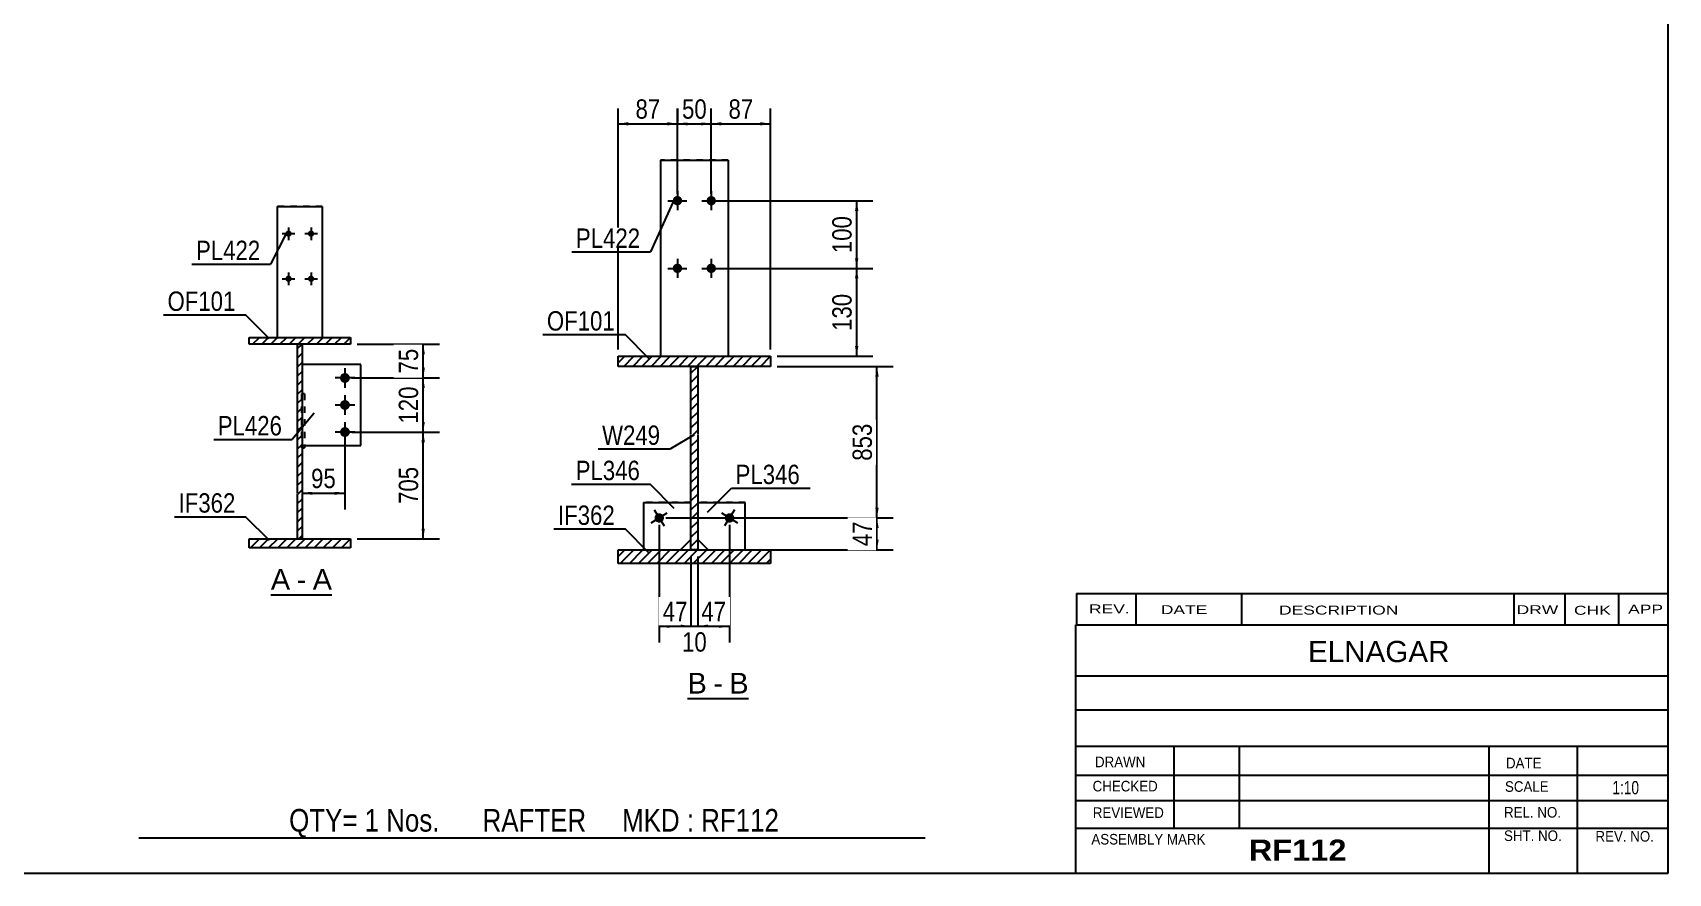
# Model space of a CAD drawing. Header units: millimetres. Extents: x -351 to 51, y -182 to 95.
# Drawn here: x -190.5 to 51.3, y -182.3 to -58 of the extents above; entities that cross this region are included whole.
import ezdxf

# ---------------------------------------------------------------- set-up
doc = ezdxf.new("R2010")
doc.units = ezdxf.units.MM
doc.linetypes.add('DXK_LINE_DOT1', pattern=[1.8814, 0.9407, -0.9407])
doc.styles.add('Arial', font='ARIAL.TTF', dxfattribs={"height": 0.2})
doc.styles.add('Arial Bold', font='ARIALBD.TTF', dxfattribs={"height": 0.2})
doc.styles.add('Arial Narrow', font='ARIALN.TTF', dxfattribs={"height": 0.2})

# ---------------------------------------------------------------- blocks, each defined once
blk = doc.blocks.new('Unknown-623384879-1210')
at = {"color": 5, "linetype": 'Continuous'}
for p, q in [((51.31, -182.3), (51.31, 94.7)), ((-348.69, -182.3), (51.31, -182.3))]:
    blk.add_line(p, q, dxfattribs=at)
blk = doc.blocks.new('Unknown-623384879-12 - 3210')
at = {"color": 7, "linetype": 'Continuous'}
blk.add_line((-155.29, -141.12), (-146.26, -141.12), dxfattribs=at)
at = {"color": 0, "linetype": 'Continuous'}
blk.add_wipeout([(-152.44, -140.37), (-152.44, -137.17), (-155.29, -137.17), (-155.29, -140.37)], dxfattribs=at)
blk.add_wipeout([(-150.06, -140.37), (-150.06, -137.17), (-151.48, -137.17), (-151.48, -140.37)], dxfattribs=at)
at = {"color": 96, "linetype": 'Continuous', "style": 'Arial'}
blk.add_text('A', height=3.06, dxfattribs=at).set_placement((-155.29, -140.37))
at = {"color": 0, "linetype": 'Continuous'}
blk.add_wipeout([(-146.26, -140.37), (-146.26, -137.17), (-149.1, -137.17), (-149.1, -140.37)], dxfattribs=at)
at = {"color": 96, "linetype": 'Continuous', "style": 'Arial'}
for s, p in [('A', (-149.1, -140.37)), ('-', (-151.48, -140.37))]:
    blk.add_text(s, height=3.06, dxfattribs=at).set_placement(p)
blk = doc.blocks.new('Unknown-623384879-13 - 7105')
at = {"color": 7, "linetype": 'Continuous'}
blk.add_line((-93.69, -156.48), (-84.66, -156.48), dxfattribs=at)
at = {"color": 0, "linetype": 'Continuous'}
blk.add_wipeout([(-90.85, -155.73), (-90.85, -152.53), (-93.69, -152.53), (-93.69, -155.73)], dxfattribs=at)
blk.add_wipeout([(-88.47, -155.73), (-88.47, -152.53), (-89.89, -152.53), (-89.89, -155.73)], dxfattribs=at)
at = {"color": 96, "linetype": 'Continuous', "style": 'Arial'}
blk.add_text('B', height=3.06, dxfattribs=at).set_placement((-93.69, -155.73))
at = {"color": 0, "linetype": 'Continuous'}
blk.add_wipeout([(-84.66, -155.73), (-84.66, -152.53), (-87.51, -152.53), (-87.51, -155.73)], dxfattribs=at)
at = {"color": 96, "linetype": 'Continuous', "style": 'Arial'}
for s, p in [('-', (-89.89, -155.73)), ('B', (-87.51, -155.73))]:
    blk.add_text(s, height=3.06, dxfattribs=at).set_placement(p)
blk = doc.blocks.new('Bolt-623384879-3233 - 3210')
at = {"linetype": 'Continuous'}
for points in [[(-152.21, -87.73, -1), (-153.14, -87.73, -1)], [(-148.88, -87.73, -1), (-149.81, -87.73, -1)], [(-152.21, -94.4, -1), (-153.14, -94.4, -1)], [(-148.88, -94.4, -1), (-149.81, -94.4, -1)]]:
    blk.add_hatch(color=3, dxfattribs=at).paths.add_polyline_path(points)
at = {"color": 3, "linetype": 'Continuous'}
for p, q in [((-152.68, -86.8), (-152.68, -88.67)), ((-149.34, -86.8), (-149.34, -88.67)), ((-153.61, -87.73), (-151.74, -87.73)), ((-150.28, -87.73), (-148.41, -87.73)), ((-152.68, -93.47), (-152.68, -95.33)), ((-149.34, -93.47), (-149.34, -95.33)), ((-153.61, -94.4), (-151.74, -94.4)), ((-150.28, -94.4), (-148.41, -94.4))]:
    blk.add_line(p, q, dxfattribs=at)
blk = doc.blocks.new('Part-623384879-3217 - 3210')
at = {"linetype": 'Continuous'}
h = blk.add_hatch(dxfattribs=at)
h.set_pattern_fill('', scale=0.3, style=0, pattern_type=0)
h.set_pattern_definition([(45, (-150.6758, -104.0678), (-0.67352, 0.67352), [])])
h.paths.add_polyline_path([(-150.68, -132.83), (-150.68, -104.07), (-151.34, -104.07), (-151.34, -132.83)])
at = {"color": 2, "linetype": 'Continuous'}
for p, q in [((-151.34, -126.07), (-151.34, -104.07)), ((-151.34, -104.07), (-150.68, -104.07)), ((-150.68, -104.07), (-150.68, -126.07)), ((-151.34, -132.83), (-151.34, -126.17)), ((-150.68, -126.17), (-150.68, -132.83)), ((-150.68, -132.83), (-151.34, -132.83))]:
    blk.add_line(p, q, dxfattribs=at)
blk = doc.blocks.new('Part-623384879-3267 - 3210')
at = {"color": 2, "linetype": 'Continuous'}
for p, q in [((-142, -107.07), (-150.68, -107.07)), ((-142, -119.07), (-142, -107.07)), ((-150.68, -119.07), (-142, -119.07))]:
    blk.add_line(p, q, dxfattribs=at)
at = {"color": 7, "linetype": 'DXK_LINE_DOT1'}
blk.add_line((-150.68, -107.07), (-150.68, -119.07), dxfattribs=at)
blk = doc.blocks.new('Part-623384879-3291 - 3210')
at = {"color": 2, "linetype": 'Continuous'}
for p, q in [((-154.34, -83.73), (-154.34, -103.07)), ((-154.34, -83.73), (-147.68, -83.73)), ((-147.68, -83.73), (-147.68, -103.07))]:
    blk.add_line(p, q, dxfattribs=at)
at = {"color": 7, "linetype": 'DXK_LINE_DOT1'}
for p, q in [((-147.68, -83.73), (-154.34, -83.73)), ((-154.34, -103.07), (-147.68, -103.07))]:
    blk.add_line(p, q, dxfattribs=at)
blk = doc.blocks.new('Bolt-623384879-3227 - 3210')
at = {"linetype": 'Continuous'}
for points in [[(-144.34, -109.8, -1), (-144.34, -108.33, -1)], [(-144.34, -113.8, -1), (-144.34, -112.33, -1)], [(-144.34, -117.8, -1), (-144.34, -116.33, -1)]]:
    blk.add_hatch(color=3, dxfattribs=at).paths.add_polyline_path(points)
at = {"color": 3, "linetype": 'Continuous'}
for p, q in [((-144.34, -107.6), (-144.34, -110.53)), ((-142.87, -109.07), (-145.8, -109.07)), ((-142.87, -113.07), (-145.8, -113.07)), ((-144.34, -111.6), (-144.34, -114.53)), ((-144.34, -115.6), (-144.34, -118.53)), ((-142.87, -117.07), (-145.8, -117.07))]:
    blk.add_line(p, q, dxfattribs=at)
blk = doc.blocks.new('Part-623384879-3219 - 3210')
at = {"linetype": 'Continuous'}
h = blk.add_hatch(dxfattribs=at)
h.set_pattern_fill('', scale=0.3, style=0, pattern_type=0)
h.set_pattern_definition([(45, (-143.5091, -103.0678), (-0.67352, 0.67352), [])])
h.paths.add_polyline_path([(-143.51, -104.07), (-143.51, -103.07), (-158.51, -103.07), (-158.51, -104.07)])
at = {"color": 2, "linetype": 'Continuous'}
for p, q in [((-158.51, -104.07), (-158.51, -103.07)), ((-158.51, -103.07), (-143.51, -103.07)), ((-143.51, -103.07), (-143.51, -104.07)), ((-143.51, -104.07), (-158.51, -104.07))]:
    blk.add_line(p, q, dxfattribs=at)
blk = doc.blocks.new('Part-623384879-3290 - 3210')
at = {"linetype": 'Continuous'}
h = blk.add_hatch(dxfattribs=at)
h.set_pattern_fill('', scale=0.3, style=0, pattern_type=0)
h.set_pattern_definition([(45, (-143.5091, -132.8329), (-0.67352, 0.67352), [])])
h.paths.add_polyline_path([(-143.51, -134.17), (-143.51, -132.83), (-158.51, -132.83), (-158.51, -134.17)])
at = {"color": 2, "linetype": 'Continuous'}
for p, q in [((-158.51, -134.17), (-158.51, -132.83)), ((-158.51, -132.83), (-143.51, -132.83)), ((-143.51, -132.83), (-143.51, -134.17)), ((-143.51, -134.17), (-158.51, -134.17))]:
    blk.add_line(p, q, dxfattribs=at)
blk = doc.blocks.new('Part-623384879-3295 - 3210')
at = {"color": 7, "linetype": 'DXK_LINE_DOT1'}
for p, q in [((-150.34, -111.4), (-150.74, -111.4)), ((-150.74, -111.4), (-150.74, -119.4)), ((-150.34, -111.4), (-150.34, -119.07)), ((-150.74, -119.4), (-150.68, -119.4))]:
    blk.add_line(p, q, dxfattribs=at)
at = {"color": 2, "linetype": 'Continuous'}
for p in [(-150.68, -119.4), (-150.34, -119.07)]:
    blk.add_line(p, (-150.34, -119.4), dxfattribs=at)
blk = doc.blocks.new('Part-623384879-7108 - 7105')
at = {"linetype": 'Continuous'}
h = blk.add_hatch(dxfattribs=at)
h.set_pattern_fill('', scale=0.3, style=0, pattern_type=0)
h.set_pattern_definition([(45, (-81.4252, -105.8647), (-0.67352, 0.67352), [])])
h.paths.add_polyline_path([(-81.43, -107.36), (-81.43, -105.86), (-103.93, -105.86), (-103.93, -107.36)])
at = {"color": 2, "linetype": 'Continuous'}
for p, q in [((-103.93, -107.36), (-103.93, -105.86)), ((-103.93, -105.86), (-81.43, -105.86)), ((-81.43, -105.86), (-81.43, -107.36)), ((-81.43, -107.36), (-103.93, -107.36))]:
    blk.add_line(p, q, dxfattribs=at)
blk = doc.blocks.new('Part-623384879-7112 - 7105')
at = {"linetype": 'Continuous'}
h = blk.add_hatch(dxfattribs=at)
h.set_pattern_fill('', scale=0.3, style=0, pattern_type=0)
h.set_pattern_definition([(45, (-92.1752, -107.3647), (-0.67352, 0.67352), [])])
h.paths.add_polyline_path([(-92.18, -134.49), (-92.18, -107.36), (-93.18, -107.36), (-93.18, -134.49)])
at = {"color": 2, "linetype": 'Continuous'}
for p, q in [((-93.18, -117.36), (-93.18, -107.36)), ((-93.18, -107.36), (-92.18, -107.36)), ((-92.18, -107.36), (-92.18, -117.36)), ((-93.18, -134.49), (-93.18, -117.46)), ((-92.18, -117.46), (-92.18, -134.49)), ((-92.18, -134.49), (-93.18, -134.49))]:
    blk.add_line(p, q, dxfattribs=at)
blk = doc.blocks.new('Part-623384879-7162 - 7105')
at = {"linetype": 'Continuous'}
h = blk.add_hatch(dxfattribs=at)
h.set_pattern_fill('', scale=0.3, style=0, pattern_type=0)
h.set_pattern_definition([(45, (-81.4252, -134.4947), (-0.67352, 0.67352), [])])
h.paths.add_polyline_path([(-81.43, -136.49), (-81.43, -134.49), (-103.93, -134.49), (-103.93, -136.49)])
at = {"color": 2, "linetype": 'Continuous'}
for p, q in [((-103.93, -136.49), (-103.93, -134.49)), ((-103.93, -134.49), (-81.43, -134.49)), ((-81.43, -134.49), (-81.43, -136.49)), ((-81.43, -136.49), (-103.93, -136.49))]:
    blk.add_line(p, q, dxfattribs=at)
blk = doc.blocks.new('Part-623384879-7154 - 7105')
at = {"color": 2, "linetype": 'Continuous'}
for p, q in [((-97.68, -76.86), (-97.68, -105.86)), ((-97.68, -76.86), (-87.68, -76.86)), ((-87.68, -76.86), (-87.68, -105.86))]:
    blk.add_line(p, q, dxfattribs=at)
at = {"color": 7, "linetype": 'DXK_LINE_DOT1'}
for p, q in [((-87.68, -76.86), (-97.68, -76.86)), ((-97.68, -105.86), (-87.68, -105.86))]:
    blk.add_line(p, q, dxfattribs=at)
blk = doc.blocks.new('Bolt-623384879-7218 - 7105')
at = {"linetype": 'Continuous'}
for points in [[(-94.48, -82.86, -1), (-95.88, -82.86, -1)], [(-89.48, -82.86, -1), (-90.88, -82.86, -1)], [(-94.48, -92.86, -1), (-95.88, -92.86, -1)], [(-89.48, -92.86, -1), (-90.88, -92.86, -1)]]:
    blk.add_hatch(color=3, dxfattribs=at).paths.add_polyline_path(points)
at = {"color": 3, "linetype": 'Continuous'}
for p, q in [((-95.18, -81.46), (-95.18, -84.26)), ((-90.18, -81.46), (-90.18, -84.26)), ((-96.58, -82.86), (-93.78, -82.86)), ((-91.58, -82.86), (-88.78, -82.86)), ((-95.18, -91.46), (-95.18, -94.26)), ((-90.18, -91.46), (-90.18, -94.26)), ((-96.58, -92.86), (-93.78, -92.86)), ((-91.58, -92.86), (-88.78, -92.86))]:
    blk.add_line(p, q, dxfattribs=at)
blk = doc.blocks.new('Part-623384879-7155 - 7105')
at = {"color": 2, "linetype": 'Continuous'}
for p, q in [((-92.15, -127.46), (-85.15, -127.46)), ((-92.15, -127.46), (-92.15, -132.96)), ((-85.15, -134.46), (-85.15, -127.46)), ((-92.15, -132.96), (-90.65, -134.46)), ((-90.65, -134.46), (-85.15, -134.46))]:
    blk.add_line(p, q, dxfattribs=at)
at = {"color": 7, "linetype": 'DXK_LINE_DOT1'}
for p, q in [((-85.15, -127.46), (-92.15, -127.46)), ((-90.65, -134.46), (-85.15, -134.46))]:
    blk.add_line(p, q, dxfattribs=at)
blk = doc.blocks.new('Part-623384879-7158 - 7105')
at = {"color": 2, "linetype": 'Continuous'}
for p, q in [((-100.21, -127.46), (-93.21, -127.46)), ((-100.21, -127.46), (-100.21, -134.46)), ((-93.21, -132.96), (-93.21, -127.46)), ((-94.71, -134.46), (-93.21, -132.96)), ((-100.21, -134.46), (-94.71, -134.46))]:
    blk.add_line(p, q, dxfattribs=at)
at = {"color": 7, "linetype": 'DXK_LINE_DOT1'}
for p, q in [((-93.21, -127.46), (-100.21, -127.46)), ((-100.21, -134.46), (-94.71, -134.46))]:
    blk.add_line(p, q, dxfattribs=at)
blk = doc.blocks.new('Bolt-623384879-7219 - 7105')
at = {"linetype": 'Continuous'}
blk.add_hatch(color=3, dxfattribs=at).paths.add_polyline_path([(-86.88, -130.14, -1), (-88.07, -129.39, -1)])
at = {"color": 3, "linetype": 'Continuous'}
for p, q in [((-88.66, -129.02), (-86.29, -130.51)), ((-86.73, -128.58), (-88.22, -130.95))]:
    blk.add_line(p, q, dxfattribs=at)
blk = doc.blocks.new('Bolt-623384879-7222 - 7105')
at = {"linetype": 'Continuous'}
blk.add_hatch(color=3, dxfattribs=at).paths.add_polyline_path([(-97.28, -129.39, -1), (-98.47, -130.14, -1)])
at = {"color": 3, "linetype": 'Continuous'}
for p, q in [((-99.06, -130.51), (-96.69, -129.02)), ((-98.62, -128.58), (-97.13, -130.95))]:
    blk.add_line(p, q, dxfattribs=at)
blk = doc.blocks.new('StraightDimension-623384879-6933 - 3210')
at = {"linetype": 'Continuous'}
for points in [[(-133.02, -110.57), (-132.77, -109.07), (-132.52, -110.57)], [(-132.52, -115.57), (-132.77, -117.07), (-133.02, -115.57)]]:
    blk.add_hatch(color=7, dxfattribs=at).paths.add_polyline_path(points)
at = {"color": 7, "linetype": 'Continuous'}
for p, q in [((-143.34, -109.07), (-130.37, -109.07)), ((-132.77, -117.07), (-132.77, -109.07)), ((-143.34, -117.07), (-130.37, -117.07))]:
    blk.add_line(p, q, dxfattribs=at)
at = {"color": 0}
blk.add_wipeout([(-132.92, -109.72), (-137.12, -109.72), (-137.12, -116.41), (-132.92, -116.41)], dxfattribs=at)
at = {"color": 3, "style": 'Arial Narrow'}
blk.add_text('120', height=2.863, rotation=90.0002, dxfattribs=at).set_placement((-133.52, -115.81))
blk = doc.blocks.new('StraightDimension-623384879-6932 - 3210')
at = {"linetype": 'Continuous'}
for points in [[(-133.02, -105.57), (-132.77, -104.07), (-132.52, -105.57)], [(-132.52, -107.57), (-132.77, -109.07), (-133.02, -107.57)]]:
    blk.add_hatch(color=7, dxfattribs=at).paths.add_polyline_path(points)
at = {"color": 7, "linetype": 'Continuous'}
for p, q in [((-142.51, -104.07), (-130.37, -104.07)), ((-132.77, -109.07), (-132.77, -104.07)), ((-143.34, -109.07), (-130.37, -109.07))]:
    blk.add_line(p, q, dxfattribs=at)
at = {"color": 0}
blk.add_wipeout([(-132.92, -104.14), (-137.12, -104.14), (-137.12, -109), (-132.92, -109)], dxfattribs=at)
at = {"color": 3, "style": 'Arial Narrow'}
blk.add_text('75', height=2.863, rotation=90.0002, dxfattribs=at).set_placement((-133.52, -108.4))
blk = doc.blocks.new('StraightDimension-623384879-6934 - 3210')
at = {"linetype": 'Continuous'}
for points in [[(-133.02, -118.57), (-132.77, -117.07), (-132.52, -118.57)], [(-132.52, -131.33), (-132.77, -132.83), (-133.02, -131.33)]]:
    blk.add_hatch(color=7, dxfattribs=at).paths.add_polyline_path(points)
at = {"color": 7, "linetype": 'Continuous'}
for p, q in [((-143.34, -117.07), (-130.37, -117.07)), ((-132.77, -132.83), (-132.77, -117.07)), ((-142.51, -132.83), (-130.37, -132.83))]:
    blk.add_line(p, q, dxfattribs=at)
at = {"color": 0}
blk.add_wipeout([(-132.92, -121.61), (-137.12, -121.61), (-137.12, -128.29), (-132.92, -128.29)], dxfattribs=at)
at = {"color": 3, "style": 'Arial Narrow'}
blk.add_text('705', height=2.863, rotation=90.0002, dxfattribs=at).set_placement((-133.52, -127.69))
blk = doc.blocks.new('StraightDimension-623384879-6954 - 3210')
at = {"linetype": 'Continuous'}
for points in [[(-149.18, -126.35), (-150.68, -126.1), (-149.18, -125.85)], [(-145.84, -125.85), (-144.34, -126.1), (-145.84, -126.35)]]:
    blk.add_hatch(color=7, dxfattribs=at).paths.add_polyline_path(points)
at = {"color": 7, "linetype": 'Continuous'}
for p, q in [((-144.34, -118.07), (-144.34, -128.5)), ((-150.68, -126.1), (-144.34, -126.1)), ((-150.68, -127.07), (-150.68, -128.5))]:
    blk.add_line(p, q, dxfattribs=at)
at = {"color": 0}
blk.add_wipeout([(-145.08, -125.95), (-145.08, -121.75), (-149.94, -121.75), (-149.94, -125.95)], dxfattribs=at)
at = {"color": 3, "style": 'Arial Narrow'}
blk.add_text('95', height=2.863, dxfattribs=at).set_placement((-149.34, -125.35))
blk = doc.blocks.new('StraightDimension-623384879-7586 - 7105')
at = {"linetype": 'Continuous'}
for points in [[(-96.38, -146.03), (-97.88, -145.78), (-96.38, -145.53)], [(-94.68, -145.53), (-93.18, -145.78), (-94.68, -146.03)]]:
    blk.add_hatch(color=7, dxfattribs=at).paths.add_polyline_path(points)
at = {"color": 7, "linetype": 'Continuous'}
for p, q in [((-97.88, -130.76), (-97.88, -148.18)), ((-93.18, -135.49), (-93.18, -148.18)), ((-97.88, -145.78), (-93.18, -145.78))]:
    blk.add_line(p, q, dxfattribs=at)
at = {"color": 0}
blk.add_wipeout([(-93.1, -145.63), (-93.1, -141.43), (-97.95, -141.43), (-97.95, -145.63)], dxfattribs=at)
at = {"color": 3, "style": 'Arial Narrow'}
blk.add_text('47', height=2.863, dxfattribs=at).set_placement((-97.35, -145.03))
blk = doc.blocks.new('StraightDimension-623384879-7337 - 7105')
at = {"linetype": 'Continuous'}
for points in [[(-93.68, -71.74), (-95.18, -71.49), (-93.68, -71.24)], [(-91.68, -71.24), (-90.18, -71.49), (-91.68, -71.74)]]:
    blk.add_hatch(color=7, dxfattribs=at).paths.add_polyline_path(points)
at = {"color": 7, "linetype": 'Continuous'}
for p, q in [((-95.18, -81.86), (-95.18, -69.24)), ((-90.18, -81.86), (-90.18, -69.24)), ((-95.18, -71.49), (-90.18, -71.49))]:
    blk.add_line(p, q, dxfattribs=at)
at = {"color": 0}
blk.add_wipeout([(-90.25, -71.34), (-90.25, -67.14), (-95.1, -67.14), (-95.1, -71.34)], dxfattribs=at)
at = {"color": 3, "style": 'Arial Narrow'}
blk.add_text('50', height=2.863, dxfattribs=at).set_placement((-94.5, -70.74))
blk = doc.blocks.new('StraightDimension-623384879-7349 - 7105')
at = {"linetype": 'Continuous'}
for points in [[(-68.93, -94.36), (-68.68, -92.86), (-68.43, -94.36)], [(-68.43, -104.36), (-68.68, -105.86), (-68.93, -104.36)]]:
    blk.add_hatch(color=7, dxfattribs=at).paths.add_polyline_path(points)
at = {"color": 7, "linetype": 'Continuous'}
for p, q in [((-89.18, -92.86), (-66.28, -92.86)), ((-68.68, -105.86), (-68.68, -92.86)), ((-80.43, -105.86), (-66.28, -105.86))]:
    blk.add_line(p, q, dxfattribs=at)
at = {"color": 0}
blk.add_wipeout([(-68.83, -96.02), (-73.03, -96.02), (-73.03, -102.71), (-68.83, -102.71)], dxfattribs=at)
at = {"color": 3, "style": 'Arial Narrow'}
blk.add_text('130', height=2.863, rotation=90.0002, dxfattribs=at).set_placement((-69.43, -102.11))
blk = doc.blocks.new('StraightDimension-623384879-7336 - 7105')
at = {"linetype": 'Continuous'}
for points in [[(-88.68, -71.74), (-90.18, -71.49), (-88.68, -71.24)], [(-82.93, -71.24), (-81.43, -71.49), (-82.93, -71.74)]]:
    blk.add_hatch(color=7, dxfattribs=at).paths.add_polyline_path(points)
at = {"color": 7, "linetype": 'Continuous'}
for p, q in [((-90.18, -81.86), (-90.18, -69.24)), ((-81.43, -104.86), (-81.43, -69.24)), ((-90.18, -71.49), (-81.43, -71.49))]:
    blk.add_line(p, q, dxfattribs=at)
at = {"color": 0}
blk.add_wipeout([(-83.37, -71.34), (-83.37, -67.14), (-88.23, -67.14), (-88.23, -71.34)], dxfattribs=at)
at = {"color": 3, "style": 'Arial Narrow'}
blk.add_text('87', height=2.863, dxfattribs=at).set_placement((-87.63, -70.74))
blk = doc.blocks.new('StraightDimension-623384879-7338 - 7105')
at = {"linetype": 'Continuous'}
for points in [[(-102.43, -71.74), (-103.93, -71.49), (-102.43, -71.24)], [(-96.68, -71.24), (-95.18, -71.49), (-96.68, -71.74)]]:
    blk.add_hatch(color=7, dxfattribs=at).paths.add_polyline_path(points)
at = {"color": 7, "linetype": 'Continuous'}
for p, q in [((-103.93, -104.86), (-103.93, -69.24)), ((-95.18, -81.86), (-95.18, -69.24)), ((-103.93, -71.49), (-95.18, -71.49))]:
    blk.add_line(p, q, dxfattribs=at)
at = {"color": 0}
blk.add_wipeout([(-97.12, -71.34), (-97.12, -67.14), (-101.98, -67.14), (-101.98, -71.34)], dxfattribs=at)
at = {"color": 3, "style": 'Arial Narrow'}
blk.add_text('87', height=2.863, dxfattribs=at).set_placement((-101.38, -70.74))
blk = doc.blocks.new('StraightDimension-623384879-7348 - 7105')
at = {"linetype": 'Continuous'}
for points in [[(-68.93, -84.36), (-68.68, -82.86), (-68.43, -84.36)], [(-68.43, -91.36), (-68.68, -92.86), (-68.93, -91.36)]]:
    blk.add_hatch(color=7, dxfattribs=at).paths.add_polyline_path(points)
at = {"color": 7, "linetype": 'Continuous'}
for p, q in [((-89.18, -82.86), (-66.28, -82.86)), ((-68.68, -92.86), (-68.68, -82.86)), ((-89.18, -92.86), (-66.28, -92.86))]:
    blk.add_line(p, q, dxfattribs=at)
at = {"color": 0}
blk.add_wipeout([(-68.83, -84.52), (-73.03, -84.52), (-73.03, -91.21), (-68.83, -91.21)], dxfattribs=at)
at = {"color": 3, "style": 'Arial Narrow'}
blk.add_text('100', height=2.863, rotation=90.0002, dxfattribs=at).set_placement((-69.43, -90.61))
blk = doc.blocks.new('StraightDimension-623384879-7488 - 7105')
at = {"linetype": 'Continuous'}
for points in [[(-65.93, -108.86), (-65.68, -107.36), (-65.43, -108.86)], [(-65.43, -128.26), (-65.68, -129.76), (-65.93, -128.26)]]:
    blk.add_hatch(color=7, dxfattribs=at).paths.add_polyline_path(points)
at = {"color": 7, "linetype": 'Continuous'}
for p, q in [((-80.43, -107.36), (-63.28, -107.36)), ((-65.68, -129.76), (-65.68, -107.36)), ((-96.88, -129.76), (-63.28, -129.76))]:
    blk.add_line(p, q, dxfattribs=at)
at = {"color": 0}
blk.add_wipeout([(-65.83, -115.22), (-70.03, -115.22), (-70.03, -121.91), (-65.83, -121.91)], dxfattribs=at)
at = {"color": 3, "style": 'Arial Narrow'}
blk.add_text('853', height=2.863, rotation=90.0002, dxfattribs=at).set_placement((-66.43, -121.31))
blk = doc.blocks.new('StraightDimension-623384879-7489 - 7105')
at = {"linetype": 'Continuous'}
for points in [[(-65.93, -131.26), (-65.68, -129.76), (-65.43, -131.26)], [(-65.43, -132.96), (-65.68, -134.46), (-65.93, -132.96)]]:
    blk.add_hatch(color=7, dxfattribs=at).paths.add_polyline_path(points)
at = {"color": 7, "linetype": 'Continuous'}
for p, q in [((-96.88, -129.76), (-63.28, -129.76)), ((-65.68, -134.46), (-65.68, -129.76)), ((-84.15, -134.46), (-63.28, -134.46))]:
    blk.add_line(p, q, dxfattribs=at)
at = {"color": 0}
blk.add_wipeout([(-65.83, -129.69), (-70.03, -129.69), (-70.03, -134.54), (-65.83, -134.54)], dxfattribs=at)
at = {"color": 3, "style": 'Arial Narrow'}
blk.add_text('47', height=2.863, rotation=90.0002, dxfattribs=at).set_placement((-66.43, -133.94))
blk = doc.blocks.new('StraightDimension-623384879-7584 - 7105')
at = {"linetype": 'Continuous'}
for points in [[(-90.68, -146.03), (-92.18, -145.78), (-90.68, -145.53)], [(-88.98, -145.53), (-87.48, -145.78), (-88.98, -146.03)]]:
    blk.add_hatch(color=7, dxfattribs=at).paths.add_polyline_path(points)
at = {"color": 7, "linetype": 'Continuous'}
for p, q in [((-87.48, -130.76), (-87.48, -148.18)), ((-92.18, -135.49), (-92.18, -148.18)), ((-92.18, -145.78), (-87.48, -145.78))]:
    blk.add_line(p, q, dxfattribs=at)
at = {"color": 0}
blk.add_wipeout([(-87.4, -145.63), (-87.4, -141.43), (-92.25, -141.43), (-92.25, -145.63)], dxfattribs=at)
at = {"color": 3, "style": 'Arial Narrow'}
blk.add_text('47', height=2.863, dxfattribs=at).set_placement((-91.65, -145.03))
blk = doc.blocks.new('StraightDimension-623384879-7585 - 7105')
at = {"linetype": 'Continuous'}
for points in [[(-94.68, -145.53), (-93.18, -145.78), (-94.68, -146.03)], [(-90.68, -146.03), (-92.18, -145.78), (-90.68, -145.53)]]:
    blk.add_hatch(color=7, dxfattribs=at).paths.add_polyline_path(points)
at = {"color": 7, "linetype": 'Continuous'}
for p, q in [((-93.18, -135.49), (-93.18, -148.03)), ((-92.18, -135.49), (-92.18, -148.03)), ((-93.18, -145.78), (-92.18, -145.78))]:
    blk.add_line(p, q, dxfattribs=at)
at = {"color": 0}
blk.add_wipeout([(-90.25, -150.13), (-90.25, -145.93), (-95.1, -145.93), (-95.1, -150.13)], dxfattribs=at)
at = {"color": 3, "style": 'Arial Narrow'}
blk.add_text('10', height=2.863, dxfattribs=at).set_placement((-94.5, -149.53))
blk = doc.blocks.new('CBS_NAME_BLOG-623384879-11354')
at = {"color": 7, "linetype": 'Continuous'}
for p, q in [((-36.29, -145.55), (51.23, -145.55)), ((-36.29, -182.26), (-36.29, -145.56)), ((-36.28, -153.09), (51.23, -153.09)), ((-36.21, -158.14), (51.31, -158.14)), ((-36.29, -163.52), (51.23, -163.52)), ((-21.76, -175.62), (-21.76, -163.52)), ((-12.08, -175.6), (-12.08, -163.53)), ((24.84, -182.26), (24.84, -163.53)), ((37.89, -182.26), (37.89, -163.52)), ((-36.28, -167.82), (51.31, -167.8)), ((-36.29, -171.56), (51.23, -171.56)), ((-36.29, -175.61), (51.23, -175.61)), ((-36.29, -182.3), (51.31, -182.3))]:
    blk.add_line(p, q, dxfattribs=at)
at = {"color": 3, "linetype": 'Continuous', "style": 'Arial'}
blk.add_text('ELNAGAR', height=3.133, dxfattribs=at).set_placement((-1.96, -151.08))
at = {"color": 3, "linetype": 'Continuous'}
for s, height, style, width, p in [('DRAWN', 1.566, 'Arial', 0.9, (-33.45, -166.62)), ('DATE', 1.566, 'Arial', 0.9, (27.31, -166.79)), ('CHECKED', 1.566, 'Arial', 0.9, (-33.8, -170.2)), ('SCALE', 1.566, 'Arial', 0.9, (27.16, -170.26)), ('1:10', 1.957, 'Arial Narrow', 0.9, (43.05, -170.62)), ('REVIEWED', 1.566, 'Arial', 0.9, (-33.77, -174.12)), ('REL. NO.', 1.566, 'Arial', 0.9, (27.02, -174.07)), ('ASSEMBLY MARK', 1.5663, 'Arial', 0.9, (-33.98, -178.05)), ('SHT. NO.', 1.566, 'Arial', 0.9, (27.02, -177.53)), ('REV. NO.', 1.566, 'Arial', 0.9, (40.54, -177.62)), ('RF112', 3.131, 'Arial Bold', 1.1, (-10.71, -180.45))]:
    blk.add_text(s, height=height, dxfattribs=dict(at, style=style, width=width)).set_placement(p)
blk = doc.blocks.new('CBS_CALLOFF-623384879-11353')
at = {"color": 7, "linetype": 'Continuous'}
blk.add_line((-174.81, -177.04), (-58.58, -177.05), dxfattribs=at)
at = {"color": 3, "linetype": 'Continuous', "style": 'Arial Narrow'}
blk.add_text('QTY= 1 Nos.      RAFTER     MKD : RF112', height=3.3405, dxfattribs=at).set_placement((-152.59, -176.14))
blk = doc.blocks.new('CBS_REVISION-623384879-11355')
at = {"color": 7, "linetype": 'Continuous'}
for p, q in [((-36.2, -140.92), (51.3, -140.92)), ((-36.2, -140.92), (-36.2, -145.55)), ((-27.41, -140.92), (-27.41, -145.55)), ((-11.81, -140.92), (-11.81, -145.49)), ((28.45, -140.92), (28.45, -145.55)), ((35.99, -140.92), (35.99, -145.55)), ((43.94, -140.92), (43.94, -145.55)), ((-36.2, -145.55), (51.3, -145.55))]:
    blk.add_line(p, q, dxfattribs=at)
at = {"color": 7, "style": 'Arial Narrow', "width": 1.7}
for s, height, p in [('REV.', 1.326, (-34.34, -143.88)), ('DRW', 1.326, (28.88, -143.99)), ('APP', 1.326, (45.37, -143.92)), ('DATE', 1.326, (-23.72, -143.99)), ('DESCRIPTION', 1.3257, (-6.24, -144.05)), ('CHK', 1.326, (37.36, -144.08))]:
    blk.add_text(s, height=height, dxfattribs=at).set_placement(p)
blk = doc.blocks.new('Mark-623384879-3263 - 3210')
at = {"color": 7, "linetype": 'Continuous'}
blk.add_line((-148.91, -114.25), (-152.13, -118.16), dxfattribs=at)
at = {"color": 0}
blk.add_wipeout([(-153.63, -117.56), (-153.63, -114.56), (-163.14, -114.56), (-163.14, -117.56)], dxfattribs=at)
blk.add_wipeout([(-153.63, -117.56), (-153.63, -114.56), (-163.14, -114.56), (-163.14, -117.56)], dxfattribs=at)
at = {"color": 7, "linetype": 'Continuous'}
blk.add_line((-163.74, -118.16), (-152.13, -118.16), dxfattribs=at)
at = {"color": 3, "style": 'Arial Narrow'}
blk.add_text('PL426', height=2.863, dxfattribs=at).set_placement((-163.14, -117.56))
blk = doc.blocks.new('Mark-623384879-6963 - 3210')
at = {"color": 7, "linetype": 'Continuous'}
blk.add_line((-155.49, -103.29), (-159.03, -99.75), dxfattribs=at)
at = {"color": 0}
blk.add_wipeout([(-160.53, -99.15), (-160.53, -96.15), (-170.57, -96.15), (-170.57, -99.15)], dxfattribs=at)
blk.add_wipeout([(-160.53, -99.15), (-160.53, -96.15), (-170.57, -96.15), (-170.57, -99.15)], dxfattribs=at)
at = {"color": 7, "linetype": 'Continuous'}
blk.add_line((-171.17, -99.75), (-159.03, -99.75), dxfattribs=at)
at = {"color": 3, "style": 'Arial Narrow'}
blk.add_text('OF101', height=2.863, dxfattribs=at).set_placement((-170.57, -99.15))
blk = doc.blocks.new('Mark-623384879-6967 - 3210')
at = {"color": 7, "linetype": 'Continuous'}
blk.add_line((-155.49, -133.12), (-159.03, -129.58), dxfattribs=at)
at = {"color": 0}
blk.add_wipeout([(-160.53, -128.98), (-160.53, -125.98), (-168.93, -125.98), (-168.93, -128.98)], dxfattribs=at)
blk.add_wipeout([(-160.53, -128.98), (-160.53, -125.98), (-168.93, -125.98), (-168.93, -128.98)], dxfattribs=at)
at = {"color": 7, "linetype": 'Continuous'}
blk.add_line((-169.53, -129.58), (-159.03, -129.58), dxfattribs=at)
at = {"color": 3, "style": 'Arial Narrow'}
blk.add_text('IF362', height=2.863, dxfattribs=at).set_placement((-168.93, -128.98))
blk = doc.blocks.new('Mark-623384879-7483 - 3210')
at = {"color": 7, "linetype": 'Continuous'}
blk.add_line((-152.99, -87.62), (-155.35, -92.24), dxfattribs=at)
at = {"color": 0}
blk.add_wipeout([(-156.85, -91.64), (-156.85, -88.64), (-166.35, -88.64), (-166.35, -91.64)], dxfattribs=at)
blk.add_wipeout([(-156.85, -91.64), (-156.85, -88.64), (-166.35, -88.64), (-166.35, -91.64)], dxfattribs=at)
at = {"color": 7, "linetype": 'Continuous'}
blk.add_line((-166.95, -92.24), (-155.35, -92.24), dxfattribs=at)
at = {"color": 3, "style": 'Arial Narrow'}
blk.add_text('PL422', height=2.863, dxfattribs=at).set_placement((-166.35, -91.64))
blk = doc.blocks.new('Mark-623384879-7243 - 7105')
at = {"color": 0}
blk.add_wipeout([(-77.08, -124.76), (-77.08, -121.76), (-86.58, -121.76), (-86.58, -124.76)], dxfattribs=at)
blk.add_wipeout([(-77.08, -124.76), (-77.08, -121.76), (-86.58, -121.76), (-86.58, -124.76)], dxfattribs=at)
at = {"color": 7, "linetype": 'Continuous'}
for p, q in [((-90.72, -128.89), (-87.18, -125.36)), ((-87.18, -125.36), (-75.58, -125.36))]:
    blk.add_line(p, q, dxfattribs=at)
at = {"color": 3, "style": 'Arial Narrow'}
blk.add_text('PL346', height=2.863, dxfattribs=at).set_placement((-86.58, -124.76))
blk = doc.blocks.new('Mark-623384879-7234 - 7105')
at = {"color": 7, "linetype": 'Continuous'}
blk.add_line((-99.4, -106.19), (-102.93, -102.66), dxfattribs=at)
at = {"color": 0}
blk.add_wipeout([(-104.43, -102.06), (-104.43, -99.06), (-114.48, -99.06), (-114.48, -102.06)], dxfattribs=at)
blk.add_wipeout([(-104.43, -102.06), (-104.43, -99.06), (-114.48, -99.06), (-114.48, -102.06)], dxfattribs=at)
at = {"color": 7, "linetype": 'Continuous'}
blk.add_line((-115.08, -102.66), (-102.93, -102.66), dxfattribs=at)
at = {"color": 3, "style": 'Arial Narrow'}
blk.add_text('OF101', height=2.863, dxfattribs=at).set_placement((-114.48, -102.06))
blk = doc.blocks.new('Mark-623384879-7237 - 7105')
at = {"color": 7, "linetype": 'Continuous'}
blk.add_line((-92.7, -117.5), (-96.23, -119.56), dxfattribs=at)
at = {"color": 0}
blk.add_wipeout([(-97.73, -118.96), (-97.73, -115.96), (-106.32, -115.96), (-106.32, -118.96)], dxfattribs=at)
blk.add_wipeout([(-97.73, -118.96), (-97.73, -115.96), (-106.32, -115.96), (-106.32, -118.96)], dxfattribs=at)
at = {"color": 7, "linetype": 'Continuous'}
blk.add_line((-106.92, -119.56), (-96.23, -119.56), dxfattribs=at)
at = {"color": 3, "style": 'Arial Narrow'}
blk.add_text('W249', height=2.863, dxfattribs=at).set_placement((-106.32, -118.96))
blk = doc.blocks.new('Mark-623384879-7240 - 7105')
at = {"color": 7, "linetype": 'Continuous'}
blk.add_line((-95.65, -82.69), (-99.18, -90.43), dxfattribs=at)
at = {"color": 0}
blk.add_wipeout([(-100.68, -89.83), (-100.68, -86.83), (-110.19, -86.83), (-110.19, -89.83)], dxfattribs=at)
blk.add_wipeout([(-100.68, -89.83), (-100.68, -86.83), (-110.19, -86.83), (-110.19, -89.83)], dxfattribs=at)
at = {"color": 7, "linetype": 'Continuous'}
blk.add_line((-110.79, -90.43), (-99.18, -90.43), dxfattribs=at)
at = {"color": 3, "style": 'Arial Narrow'}
blk.add_text('PL422', height=2.863, dxfattribs=at).set_placement((-110.19, -89.83))
blk = doc.blocks.new('Mark-623384879-7246 - 7105')
at = {"color": 7, "linetype": 'Continuous'}
blk.add_line((-95.68, -128.38), (-99.21, -124.77), dxfattribs=at)
at = {"color": 0}
blk.add_wipeout([(-100.71, -124.17), (-100.71, -121.17), (-110.22, -121.17), (-110.22, -124.17)], dxfattribs=at)
blk.add_wipeout([(-100.71, -124.17), (-100.71, -121.17), (-110.22, -121.17), (-110.22, -124.17)], dxfattribs=at)
at = {"color": 7, "linetype": 'Continuous'}
blk.add_line((-110.82, -124.77), (-99.21, -124.77), dxfattribs=at)
at = {"color": 3, "style": 'Arial Narrow'}
blk.add_text('PL346', height=2.863, dxfattribs=at).set_placement((-110.22, -124.17))
blk = doc.blocks.new('Mark-623384879-7249 - 7105')
at = {"color": 7, "linetype": 'Continuous'}
blk.add_line((-99.4, -134.92), (-102.93, -131.39), dxfattribs=at)
at = {"color": 0}
blk.add_wipeout([(-104.43, -130.79), (-104.43, -127.79), (-112.84, -127.79), (-112.84, -130.79)], dxfattribs=at)
blk.add_wipeout([(-104.43, -130.79), (-104.43, -127.79), (-112.84, -127.79), (-112.84, -130.79)], dxfattribs=at)
at = {"color": 7, "linetype": 'Continuous'}
blk.add_line((-113.44, -131.39), (-102.93, -131.39), dxfattribs=at)
at = {"color": 3, "style": 'Arial Narrow'}
blk.add_text('IF362', height=2.863, dxfattribs=at).set_placement((-112.84, -130.79))

msp = doc.modelspace()

# ---------------------------------------------------------------- block references
for name in ['Unknown-623384879-1210', 'Part-623384879-7154 - 7105', 'Bolt-623384879-7218 - 7105', 'Part-623384879-3291 - 3210', 'Bolt-623384879-3233 - 3210', 'Part-623384879-3219 - 3210', 'Part-623384879-3217 - 3210', 'Part-623384879-7108 - 7105', 'Part-623384879-3267 - 3210', 'Bolt-623384879-3227 - 3210', 'Part-623384879-7112 - 7105', 'Part-623384879-3295 - 3210', 'Part-623384879-7158 - 7105', 'Part-623384879-7155 - 7105', 'Bolt-623384879-7222 - 7105', 'Bolt-623384879-7219 - 7105', 'Part-623384879-3290 - 3210', 'Part-623384879-7162 - 7105', 'CBS_REVISION-623384879-11355', 'CBS_NAME_BLOG-623384879-11354', 'CBS_CALLOFF-623384879-11353']:
    msp.add_blockref(name, (0, 0))

# ---------------------------------------------------------------- next in the draw order: block references
for name in ['StraightDimension-623384879-7337 - 7105', 'Mark-623384879-7483 - 3210', 'StraightDimension-623384879-7349 - 7105', 'Mark-623384879-6963 - 3210', 'StraightDimension-623384879-6933 - 3210', 'Mark-623384879-6967 - 3210', 'StraightDimension-623384879-7586 - 7105', 'Unknown-623384879-12 - 3210', 'Unknown-623384879-13 - 7105']:
    msp.add_blockref(name, (0, 0))

# ---------------------------------------------------------------- next in the draw order: block references
for name in ['StraightDimension-623384879-7338 - 7105', 'StraightDimension-623384879-7336 - 7105', 'StraightDimension-623384879-6932 - 3210', 'StraightDimension-623384879-7488 - 7105', 'StraightDimension-623384879-6934 - 3210']:
    msp.add_blockref(name, (0, 0))

# ---------------------------------------------------------------- next in the draw order: block references
for name in ['Mark-623384879-7240 - 7105', 'StraightDimension-623384879-7348 - 7105', 'Mark-623384879-7234 - 7105', 'Mark-623384879-7237 - 7105', 'StraightDimension-623384879-6954 - 3210', 'Mark-623384879-7246 - 7105', 'StraightDimension-623384879-7489 - 7105']:
    msp.add_blockref(name, (0, 0))

# ---------------------------------------------------------------- next in the draw order: block references
for name in ['Mark-623384879-3263 - 3210', 'Mark-623384879-7243 - 7105', 'Mark-623384879-7249 - 7105', 'StraightDimension-623384879-7584 - 7105']:
    msp.add_blockref(name, (0, 0))

# ---------------------------------------------------------------- next in the draw order: block references
msp.add_blockref('StraightDimension-623384879-7585 - 7105', (0, 0))

doc.saveas('drawing.dxf')
